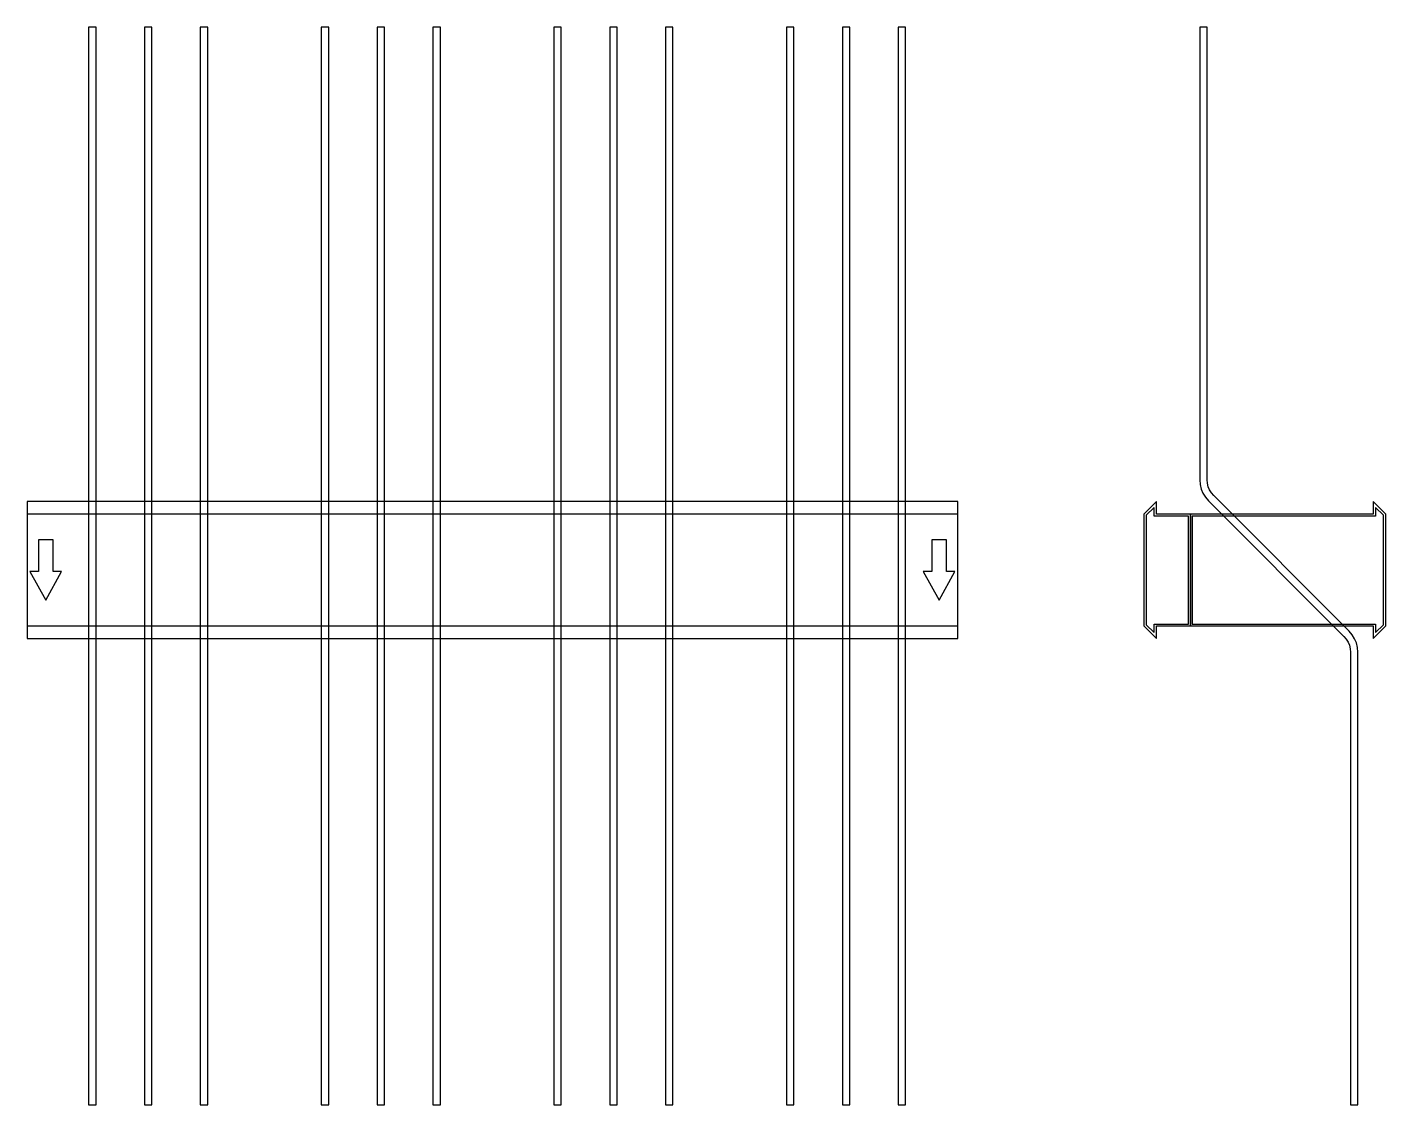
# Model space of a CAD drawing. Extents: x 0 to 1460, y -575 to 583.
import ezdxf

# ---------------------------------------------------------------- set-up
doc = ezdxf.new("R2010")
doc.units = 0
doc.layers.add('Halfen', color=7, linetype='CONTINUOUS')

msp = doc.modelspace()

# ---------------------------------------------------------------- linework, layer by layer
at = {"layer": 'Halfen', "color": 7}
for points in [[(74, -574.569), (74, 583.197), (66, 583.197), (66, -574.569)], [(134, -574.569), (134, 583.197), (126, 583.197), (126, -574.569)], [(194, -574.569), (194, 583.197), (186, 583.197), (186, -574.569)], [(324, -574.569), (324, 583.197), (316, 583.197), (316, -574.569)], [(384, -574.569), (384, 583.197), (376, 583.197), (376, -574.569)], [(444, -574.569), (444, 583.197), (436, 583.197), (436, -574.569)], [(574, -574.569), (574, 583.197), (566, 583.197), (566, -574.569)], [(634, -574.569), (634, 583.197), (626, 583.197), (626, -574.569)], [(694, -574.569), (694, 583.197), (686, 583.197), (686, -574.569)], [(824, -574.569), (824, 583.197), (816, 583.197), (816, -574.569)], [(884, -574.569), (884, 583.197), (876, 583.197), (876, -574.569)], [(944, -574.569), (944, 583.197), (936, 583.197), (936, -574.569)], [(1430, -574.569), (1430, -88.284), (1429.606, -83.278), (1428.434, -78.396), (1426.512, -73.757), (1423.889, -69.475), (1420.627, -65.657), (1275.029, 79.941), (1272.584, 82.805), (1270.616, 86.016), (1269.175, 89.495), (1268.295, 93.157), (1268, 96.912), (1268, 583.197), (1260, 583.197), (1260, 96.912), (1260.394, 91.906), (1261.566, 87.023), (1263.488, 82.384), (1266.111, 78.103), (1269.373, 74.284), (1414.971, -71.314), (1417.416, -74.177), (1419.384, -77.388), (1420.825, -80.868), (1421.705, -84.53), (1422, -88.284), (1422, -574.569)], [(0, -73.5), (1000, -73.5), (1000, 73.5), (0, 73.5)], [(1250, -60), (1250, 60), (1213.5, 60), (1213.5, 73.5), (1200, 60), (1200, -60), (1213.5, -73.5), (1213.5, -60)], [(1460, -60), (1460, 60), (1446.5, 73.5), (1446.5, 60), (1250, 60), (1250, -60), (1446.5, -60), (1446.5, -73.5)], [(0, -60), (1000, -60), (1000, 60), (0, 60)], [(1248, -58), (1248, 58), (1211, 58), (1211, 67.25), (1202.5, 58.75), (1202.5, -58.75), (1211, -67.25), (1211, -58)], [(1457.5, -58.75), (1457.5, 58.75), (1449, 67.25), (1449, 58), (1252, 58), (1252, -58), (1449, -58), (1449, -67.25)], [(20, -32.5), (37, -1.5), (28, -1.5), (28, 32.5), (12, 32.5), (12, -1.5), (3, -1.5)], [(980, -32.5), (997, -1.5), (988, -1.5), (988, 32.5), (972, 32.5), (972, -1.5), (963, -1.5)]]:
    msp.add_lwpolyline(points, close=True, dxfattribs=at)

doc.saveas('drawing.dxf')
